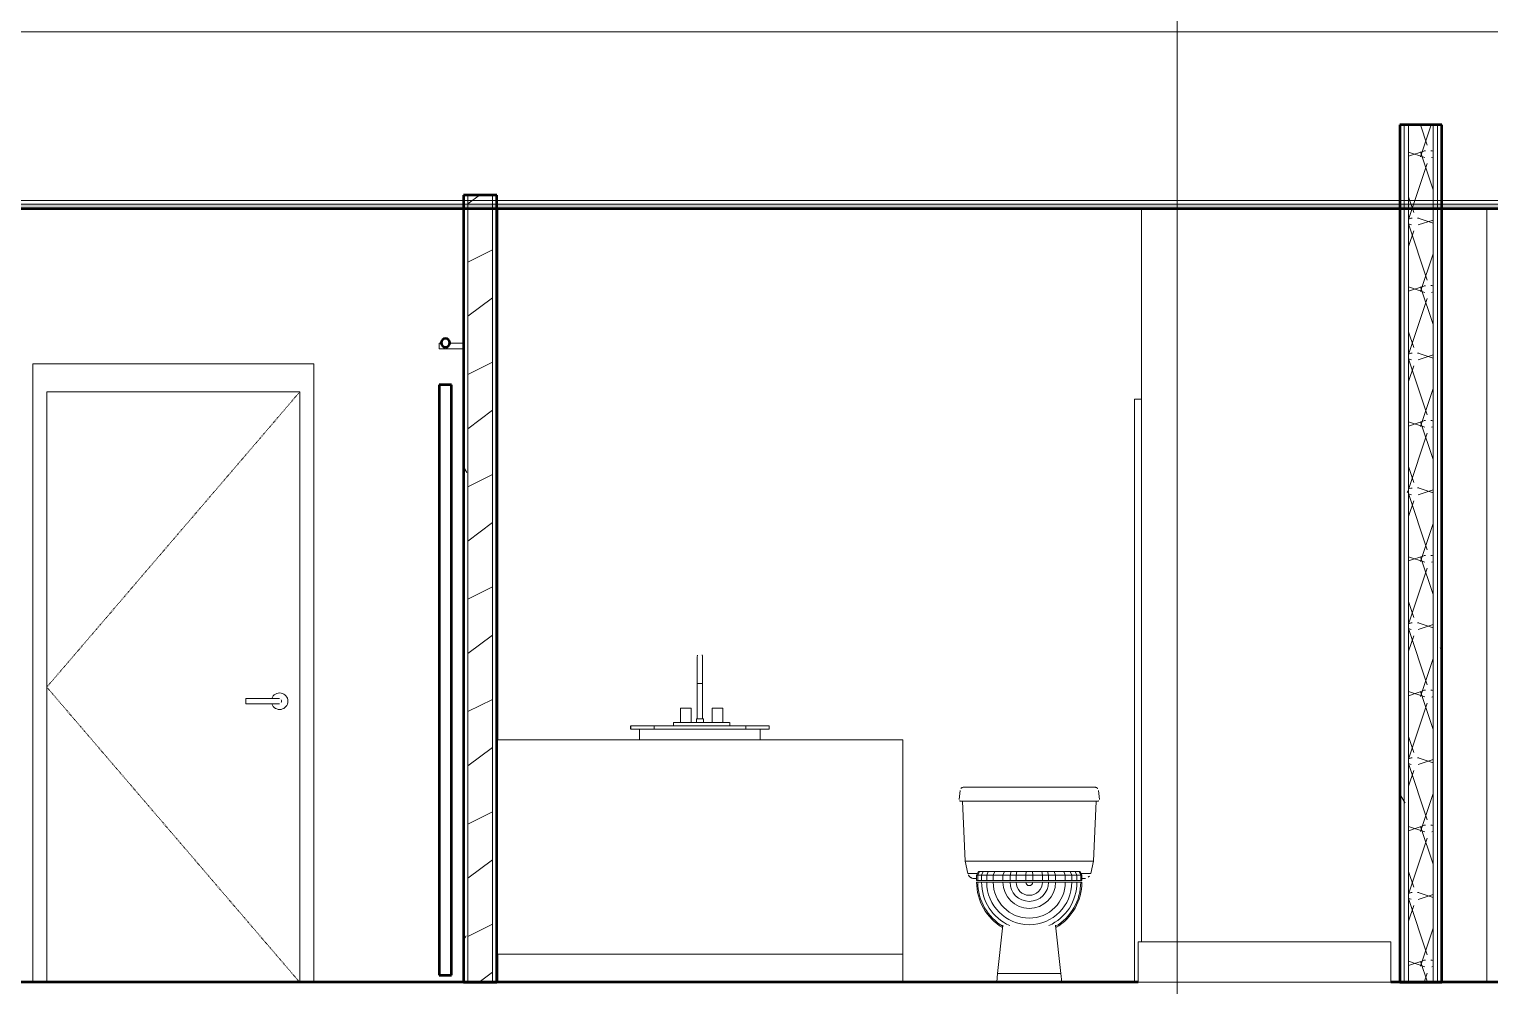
# Model space of a CAD drawing. Header units: inches. Extents: x -4169 to 1833, y -300 to 585.
# Drawn here: x -2711.2 to -2503.3, y -0.5 to 135.6 of the extents above; entities that cross this region are included whole.
import ezdxf

# ---------------------------------------------------------------- set-up
doc = ezdxf.new("R2010")
doc.units = ezdxf.units.IN
doc.header["$MEASUREMENT"] = 0
for name, pattern in [('Aligning Line 1_8_', [0.25, 0.125, -0.125]), ('Dash 1_16_', [0.125, 0.0625, -0.0625]), ('Grid Line 1_2_', [0.875, 0.5, -0.125, 0.125, -0.125])]:
    doc.linetypes.add(name, pattern=pattern)
for name, color, linetype, lineweight in [('0-1', 7, 'Continuous', 5), ('0-4', 7, 'Continuous', 9), ('0-6', 10, 'Continuous', 13), ('A-DOOR-1', 10, 'Continuous', 13), ('A-DOOR-2', 250, 'Continuous', 50), ('A-DOOR-3', 7, 'Continuous', 9), ('A-DOOR-4', 7, 'Dash 1_16_', 9), ('A-DOOR-FRAM-1', 7, 'Continuous', 9), ('A-FLOR-2', 192, 'Continuous', 50), ('A-FLOR-LEVL-1', 51, 'Grid Line 1_2_', 9), ('A-FLOR-MCUT', 51, 'Continuous', 13), ('A-FLOR-PATT-1', 8, 'Continuous', 9), ('A-WALL-1', 250, 'Continuous', 50), ('A-WALL-2', 10, 'Continuous', 13), ('A-WALL-PATT-1', 7, 'Continuous', 9), ('A-WALL-PATT-2', 253, 'Continuous', 9), ('G-ANNO-SYMB', 111, 'Aligning Line 1_8_', 9), ('G-ANNO-SYMB-2', 147, 'Aligning Line 1_8_', 9), ('G-ANNO-SYMB-3', 111, 'Continuous', 9), ('I-WALL-1', 250, 'Continuous', 50), ('I-WALL-2', 10, 'Continuous', 13), ('P-SANR-FIXT-1', 7, 'Continuous', 9), ('Q-CASE-1', 7, 'Continuous', 9)]:
    doc.layers.add(name, color=color, linetype=linetype, lineweight=lineweight)
pattern_1 = [(0, (-3769.654, 146.633), (30.72, 7.68), [1.267, -21.773, 1.267, -21.773, -122.88]), (0, (-3769.654, 146.633), (30.72, 7.68), [-46.08, 1.267, -44.813, 1.267, -21.773, -53.76]), (0, (-3769.654, 146.633), (30.72, 7.68), [-115.2, 1.267, -14.093, 1.267, -37.133]), (120, (-3758.134, 150.473), (-22.011075, 22.7643), [1.267, -21.773, 1.267, -21.773, -122.88]), (120, (-3758.134, 150.473), (-22.011075, 22.7643), [-46.08, 1.267, -44.813, 1.267, -21.773, -53.76]), (120, (-3758.134, 150.473), (-22.011075, 22.7643), [-115.2, 1.267, -14.093, 1.267, -37.133]), (240, (-3754.294, 165.833), (-8.708925, -30.4443), [1.267, -21.773, 1.267, -21.773, -122.88]), (240, (-3754.294, 165.833), (-8.708925, -30.4443), [-46.08, 1.267, -44.813, 1.267, -21.773, -53.76]), (240, (-3754.294, 165.833), (-8.708925, -30.4443), [-115.2, 1.267, -14.093, 1.267, -37.133])]

# ---------------------------------------------------------------- blocks, each defined once
blk = doc.blocks.new('CTR - 2nd Phase_rvt-1-BUILDING SECTION - NORTH_SOUTH THRU PARKING RAMP - LOOKING WEST')
at = {"layer": 'A-FLOR-LEVL-1'}
blk.add_line((-4168.71, 0), (-1814.21, 0), dxfattribs=at)
blk = doc.blocks.new('Interior_barn_door_18732 - Interior_barn_door_18732-1655839-BUILDING SECTION - NORTH_SOUTH THRU PARKING RAMP - LOOKING WEST')
at = {"layer": 'A-DOOR-1'}
for p, q in [((-2652.87, 90.96), (-2652.58, 90.96)), ((-2652.87, 90.96), (-2652.87, 90.15)), ((-2649.4, 90.15), (-2652.87, 90.15)), ((-2651.36, 90.96), (-2649.4, 90.96))]:
    blk.add_line(p, q, dxfattribs=at)
at = {"layer": 'A-DOOR-2'}
for p, q in [((-2651.1, 85), (-2652.85, 85)), ((-2652.85, 85), (-2652.85, 1)), ((-2651.1, 1), (-2651.1, 85)), ((-2652.85, 1), (-2651.1, 1))]:
    blk.add_line(p, q, dxfattribs=at)
for start, end in [(90, 270), (270, 90)]:
    blk.add_arc((-2651.97, 91), 0.625, start, end, dxfattribs=at)
blk = doc.blocks.new('M_Sink Vanity-Square - 500 x 440mm-1372835-BUILDING SECTION - NORTH_SOUTH THRU PARKING RAMP - LOOKING WEST')
at = {"layer": 'P-SANR-FIXT-1'}
for p, q in [((-2616.13, 46.39), (-2616.13, 46.4)), ((-2615.38, 46.41), (-2615.38, 46.39)), ((-2616.13, 45.19), (-2616.13, 37.5)), ((-2616.13, 43.87), (-2616.13, 42.5)), ((-2615.38, 37.5), (-2615.38, 45.19)), ((-2615.38, 42.5), (-2615.38, 43.87)), ((-2615.75, 42.5), (-2616.12, 42.5)), ((-2615.39, 42.5), (-2615.75, 42.5)), ((-2618.5, 39), (-2618.5, 36.99)), ((-2618.5, 39), (-2617, 39)), ((-2617, 36.99), (-2617, 39)), ((-2616.25, 37.5), (-2616.25, 36.99)), ((-2616.25, 37.5), (-2615.25, 37.5)), ((-2615.25, 36.99), (-2615.25, 37.5)), ((-2614, 39), (-2614, 36.99)), ((-2614, 39), (-2612.5, 39)), ((-2612.5, 36.99), (-2612.5, 39)), ((-2625.63, 36.5), (-2625.63, 36)), ((-2625.6, 36.5), (-2622.28, 36.5)), ((-2625.6, 36.5), (-2625.6, 36)), ((-2622.28, 36), (-2625.6, 36)), ((-2624.35, 36), (-2624.35, 34.5)), ((-2622.28, 36.5), (-2609.23, 36.5)), ((-2622.28, 36.5), (-2622.28, 36)), ((-2609.23, 36), (-2622.28, 36)), ((-2619.5, 36.99), (-2619.5, 36.5)), ((-2619.49, 36.99), (-2618.75, 36.99)), ((-2618.75, 36.99), (-2617.75, 36.99)), ((-2617.75, 36.99), (-2613.25, 36.99)), ((-2613.25, 36.99), (-2612.25, 36.99)), ((-2612.25, 36.99), (-2611.52, 36.99)), ((-2611.5, 36.5), (-2611.5, 36.99)), ((-2609.23, 36.5), (-2605.91, 36.5)), ((-2609.23, 36), (-2609.23, 36.5)), ((-2605.91, 36), (-2609.23, 36)), ((-2607.16, 34.5), (-2607.16, 36)), ((-2605.91, 36.5), (-2605.91, 36)), ((-2605.88, 36), (-2605.88, 36.5))]:
    blk.add_line(p, q, dxfattribs=at)
at = {"layer": 'P-SANR-FIXT-1', "flags": 128}
for points in [[(-2616.13, 46.37), (-2616.13, 46.37), (-2616.13, 46.37), (-2616.13, 46.36), (-2616.13, 46.34), (-2616.13, 46.33), (-2616.13, 46.3), (-2616.13, 46.28), (-2616.13, 46.25), (-2616.13, 46.21), (-2616.13, 46.18), (-2616.13, 46.14), (-2616.13, 46.09), (-2616.13, 46.04), (-2616.13, 45.99), (-2616.13, 45.94), (-2616.13, 45.88), (-2616.13, 45.82), (-2616.13, 45.75), (-2616.13, 45.69), (-2616.13, 45.62), (-2616.13, 45.54), (-2616.13, 45.47), (-2616.13, 45.39), (-2616.13, 45.31), (-2616.13, 45.23), (-2616.13, 45.14), (-2616.13, 45.05), (-2616.13, 44.96), (-2616.13, 44.87), (-2616.13, 44.78), (-2616.13, 44.69), (-2616.13, 44.59), (-2616.13, 44.5), (-2616.13, 44.4), (-2616.13, 44.3), (-2616.13, 44.2), (-2616.13, 44.1), (-2616.13, 44), (-2616.13, 43.9), (-2616.13, 43.87)], [(-2616.13, 45.19), (-2616.13, 45.23), (-2616.13, 45.28), (-2616.13, 45.33), (-2616.13, 45.38), (-2616.13, 45.42), (-2616.13, 45.47), (-2616.13, 45.52), (-2616.13, 45.56), (-2616.13, 45.61), (-2616.13, 45.65), (-2616.13, 45.69), (-2616.13, 45.74), (-2616.13, 45.78), (-2616.13, 45.82), (-2616.13, 45.86), (-2616.13, 45.9), (-2616.13, 45.93), (-2616.13, 45.97), (-2616.13, 46.01), (-2616.13, 46.04), (-2616.13, 46.07), (-2616.13, 46.1), (-2616.13, 46.13), (-2616.13, 46.16)], [(-2616.12, 46.43), (-2616.12, 46.45), (-2616.12, 46.46), (-2616.11, 46.48), (-2616.11, 46.49), (-2616.11, 46.51), (-2616.1, 46.52), (-2616.09, 46.53), (-2616.09, 46.55), (-2616.08, 46.56), (-2616.07, 46.57)], [(-2615.44, 46.58), (-2615.43, 46.56), (-2615.42, 46.55), (-2615.42, 46.54), (-2615.41, 46.52), (-2615.4, 46.51), (-2615.4, 46.5), (-2615.39, 46.48), (-2615.39, 46.47), (-2615.39, 46.45), (-2615.38, 46.44), (-2615.38, 46.42)], [(-2615.38, 43.87), (-2615.38, 43.97), (-2615.38, 44.07), (-2615.38, 44.17), (-2615.38, 44.27), (-2615.38, 44.37), (-2615.38, 44.47), (-2615.38, 44.57), (-2615.38, 44.66), (-2615.38, 44.76), (-2615.38, 44.85), (-2615.38, 44.94), (-2615.38, 45.03), (-2615.38, 45.12), (-2615.38, 45.2), (-2615.38, 45.29), (-2615.38, 45.37), (-2615.38, 45.45), (-2615.38, 45.52), (-2615.38, 45.6), (-2615.38, 45.67), (-2615.38, 45.74), (-2615.38, 45.8), (-2615.38, 45.86), (-2615.38, 45.92), (-2615.38, 45.98), (-2615.38, 46.03), (-2615.38, 46.08), (-2615.38, 46.13), (-2615.38, 46.17), (-2615.38, 46.21), (-2615.38, 46.24), (-2615.38, 46.27), (-2615.38, 46.3), (-2615.38, 46.32), (-2615.38, 46.34), (-2615.38, 46.35), (-2615.38, 46.36), (-2615.38, 46.37), (-2615.38, 46.37), (-2615.38, 46.37)], [(-2615.38, 46.14), (-2615.38, 46.11), (-2615.38, 46.08), (-2615.38, 46.05), (-2615.38, 46.01), (-2615.38, 45.98), (-2615.38, 45.94), (-2615.38, 45.91), (-2615.38, 45.87), (-2615.38, 45.83), (-2615.38, 45.79), (-2615.38, 45.75), (-2615.38, 45.7), (-2615.38, 45.66), (-2615.38, 45.62), (-2615.38, 45.57), (-2615.38, 45.53), (-2615.38, 45.48), (-2615.38, 45.44), (-2615.38, 45.39), (-2615.38, 45.34), (-2615.38, 45.3), (-2615.38, 45.25), (-2615.38, 45.2), (-2615.38, 45.19)]]:
    blk.add_lwpolyline(points, dxfattribs=at)
blk = doc.blocks.new('Toilet-Domestic-3D - Toilet-Domestic-3D-1352612-BUILDING SECTION - NORTH_SOUTH THRU PARKING RAMP - LOOKING WEST')
at = {"layer": 'P-SANR-FIXT-1'}
for p, q in [((-2578.72, 27.29), (-2578.83, 26.02)), ((-2577.36, 27.75), (-2575.11, 27.75)), ((-2577.36, 27.75), (-2575.11, 27.75)), ((-2562.61, 27.75), (-2575.11, 27.75)), ((-2562.11, 27.75), (-2561.4, 27.75)), ((-2562.11, 27.75), (-2561.4, 27.75)), ((-2560.36, 27.75), (-2559.86, 27.75)), ((-2560.36, 27.75), (-2559.86, 27.75)), ((-2558.88, 26.02), (-2558.99, 27.29)), ((-2578.36, 25.75), (-2577.97, 17.25)), ((-2575.11, 25.75), (-2562.61, 25.75)), ((-2559.74, 17.25), (-2559.36, 25.75)), ((-2577.97, 17.25), (-2577.61, 15.49)), ((-2577.97, 17.25), (-2575.11, 17.25)), ((-2575.11, 17.25), (-2562.61, 17.25)), ((-2562.61, 17.25), (-2559.74, 17.25)), ((-2560.1, 15.49), (-2559.74, 17.25)), ((-2577.61, 15.49), (-2576.25, 15.49)), ((-2576.36, 15.24), (-2576.11, 15.75)), ((-2576.36, 15.25), (-2576.18, 15.25)), ((-2576.36, 14.5), (-2576.36, 15.25)), ((-2576.18, 15.24), (-2576.36, 15.24)), ((-2576.18, 15.24), (-2575.94, 15.75)), ((-2576.18, 15.25), (-2575.65, 15.25)), ((-2575.65, 15.24), (-2576.18, 15.24)), ((-2576.18, 14.5), (-2576.18, 15.24)), ((-2576.11, 15.75), (-2575.94, 15.75)), ((-2575.94, 15.75), (-2575.41, 15.75)), ((-2575.65, 15.24), (-2575.41, 15.75)), ((-2575.65, 15.25), (-2574.92, 15.25)), ((-2575.65, 14.5), (-2575.65, 15.25)), ((-2574.92, 15.24), (-2575.65, 15.24)), ((-2575.41, 15.75), (-2574.69, 15.75)), ((-2574.92, 15.24), (-2574.69, 15.75)), ((-2574.92, 15.25), (-2573.99, 15.25)), ((-2574.92, 14.5), (-2574.92, 15.25)), ((-2573.99, 15.24), (-2574.92, 15.24)), ((-2574.69, 15.75), (-2573.77, 15.75)), ((-2573.99, 15.24), (-2573.77, 15.75)), ((-2572.6, 15.24), (-2573.99, 15.24)), ((-2573.99, 14.5), (-2573.99, 15.24)), ((-2573.98, 15.25), (-2572.6, 15.25)), ((-2573.77, 15.75), (-2572.41, 15.75)), ((-2572.6, 15.25), (-2572.41, 15.75)), ((-2572.6, 15.25), (-2571.6, 15.25)), ((-2571.6, 15.24), (-2572.6, 15.24)), ((-2572.6, 14.5), (-2572.6, 15.24)), ((-2572.41, 15.75), (-2571.44, 15.75)), ((-2571.6, 15.25), (-2571.44, 15.75)), ((-2571.6, 15.25), (-2570.73, 15.25)), ((-2571.6, 14.5), (-2571.6, 15.25)), ((-2570.73, 15.24), (-2571.6, 15.24)), ((-2571.44, 15.75), (-2570.63, 15.75)), ((-2570.73, 15.25), (-2570.63, 15.75)), ((-2570.73, 15.25), (-2569.36, 15.25)), ((-2569.36, 15.24), (-2570.73, 15.24)), ((-2570.73, 14.5), (-2570.73, 15.24)), ((-2570.63, 15.75), (-2569.31, 15.75)), ((-2569.36, 15.25), (-2569.31, 15.75)), ((-2569.36, 15.25), (-2568.36, 15.25)), ((-2569.36, 14.5), (-2569.36, 15.25)), ((-2568.36, 15.24), (-2569.36, 15.24)), ((-2569.31, 15.75), (-2568.4, 15.75)), ((-2568.36, 15.25), (-2568.4, 15.75)), ((-2568.4, 15.75), (-2567.09, 15.75)), ((-2568.36, 15.25), (-2566.98, 15.25)), ((-2566.98, 15.24), (-2568.36, 15.24)), ((-2568.36, 14.5), (-2568.36, 15.24)), ((-2566.99, 15.25), (-2567.09, 15.75)), ((-2567.09, 15.75), (-2566.27, 15.75)), ((-2566.98, 15.25), (-2566.12, 15.25)), ((-2566.98, 14.5), (-2566.98, 15.25)), ((-2566.12, 15.24), (-2566.98, 15.24)), ((-2566.12, 15.25), (-2566.27, 15.75)), ((-2566.27, 15.75), (-2565.31, 15.75)), ((-2566.12, 15.25), (-2565.12, 15.25)), ((-2566.12, 14.5), (-2566.12, 15.25)), ((-2565.12, 15.24), (-2566.12, 15.24)), ((-2565.12, 15.25), (-2565.31, 15.75)), ((-2565.31, 15.75), (-2563.95, 15.75)), ((-2565.12, 15.25), (-2563.73, 15.25)), ((-2565.12, 14.5), (-2565.12, 15.25)), ((-2563.73, 15.24), (-2565.12, 15.24)), ((-2563.73, 15.24), (-2563.95, 15.75)), ((-2563.95, 15.75), (-2563.03, 15.75)), ((-2563.73, 15.25), (-2562.8, 15.25)), ((-2562.8, 15.24), (-2563.73, 15.24)), ((-2563.73, 14.5), (-2563.73, 15.24)), ((-2562.8, 15.24), (-2563.03, 15.75)), ((-2563.03, 15.75), (-2562.31, 15.75)), ((-2562.8, 15.25), (-2562.07, 15.25)), ((-2562.8, 14.5), (-2562.8, 15.25)), ((-2562.07, 15.24), (-2562.8, 15.24)), ((-2562.07, 15.24), (-2562.31, 15.75)), ((-2562.31, 15.75), (-2561.78, 15.75)), ((-2562.07, 15.25), (-2561.53, 15.25)), ((-2561.53, 15.24), (-2562.07, 15.24)), ((-2562.07, 14.5), (-2562.07, 15.24)), ((-2561.53, 15.24), (-2561.78, 15.75)), ((-2561.78, 15.75), (-2561.61, 15.75)), ((-2561.36, 15.24), (-2561.61, 15.75)), ((-2561.53, 15.25), (-2561.36, 15.25)), ((-2561.53, 14.5), (-2561.53, 15.25)), ((-2561.36, 15.24), (-2561.53, 15.24)), ((-2561.46, 15.49), (-2560.1, 15.49)), ((-2561.36, 14.5), (-2561.36, 15.25)), ((-2576.18, 14.5), (-2576.36, 14.5)), ((-2576.36, 14.25), (-2576.18, 14.25)), ((-2575.65, 14.5), (-2576.18, 14.5)), ((-2576.18, 14.25), (-2575.65, 14.25)), ((-2574.92, 14.5), (-2575.65, 14.5)), ((-2575.65, 14.25), (-2574.92, 14.25)), ((-2573.99, 14.5), (-2574.92, 14.5)), ((-2574.92, 14.25), (-2573.99, 14.25)), ((-2572.6, 14.5), (-2573.99, 14.5)), ((-2573.99, 14.25), (-2572.6, 14.25)), ((-2571.6, 14.5), (-2572.6, 14.5)), ((-2572.6, 14.25), (-2571.6, 14.25)), ((-2570.73, 14.5), (-2571.6, 14.5)), ((-2571.6, 14.25), (-2570.73, 14.25)), ((-2569.36, 14.5), (-2570.73, 14.5)), ((-2570.73, 14.25), (-2569.36, 14.25)), ((-2568.36, 14.5), (-2569.36, 14.5)), ((-2569.36, 14.25), (-2568.86, 14.25)), ((-2568.86, 14.25), (-2568.36, 14.25)), ((-2566.98, 14.5), (-2568.36, 14.5)), ((-2568.36, 14.25), (-2566.98, 14.25)), ((-2566.12, 14.5), (-2566.98, 14.5)), ((-2566.98, 14.25), (-2566.12, 14.25)), ((-2565.12, 14.5), (-2566.12, 14.5)), ((-2566.12, 14.25), (-2565.12, 14.25)), ((-2563.73, 14.5), (-2565.12, 14.5)), ((-2565.12, 14.25), (-2563.73, 14.25)), ((-2562.8, 14.5), (-2563.73, 14.5)), ((-2563.73, 14.25), (-2562.8, 14.25)), ((-2562.07, 14.5), (-2562.8, 14.5)), ((-2562.8, 14.25), (-2562.07, 14.25)), ((-2561.53, 14.5), (-2562.07, 14.5)), ((-2562.07, 14.25), (-2561.53, 14.25)), ((-2561.36, 14.5), (-2561.53, 14.5)), ((-2561.53, 14.25), (-2561.36, 14.25)), ((-2572.61, 8.12), (-2573.36, 1.25)), ((-2564.36, 1.25), (-2565.11, 8.12)), ((-2573.36, 1.25), (-2573.49, 0)), ((-2573.14, 1.25), (-2573.36, 1.25)), ((-2573.36, 1.25), (-2573.14, 1.25)), ((-2572.5, 1.25), (-2573.14, 1.25)), ((-2573.14, 1.25), (-2572.5, 1.25)), ((-2571.5, 1.25), (-2572.5, 1.25)), ((-2572.5, 1.25), (-2571.5, 1.25)), ((-2570.25, 1.25), (-2571.5, 1.25)), ((-2571.5, 1.25), (-2570.25, 1.25)), ((-2568.86, 1.25), (-2570.25, 1.25)), ((-2570.25, 1.25), (-2568.86, 1.25)), ((-2567.47, 1.25), (-2568.86, 1.25)), ((-2568.86, 1.25), (-2564.58, 1.25)), ((-2566.21, 1.25), (-2567.47, 1.25)), ((-2564.58, 1.25), (-2566.21, 1.25)), ((-2564.36, 1.25), (-2564.58, 1.25)), ((-2564.58, 1.25), (-2564.36, 1.25)), ((-2564.22, 0), (-2564.36, 1.25))]:
    blk.add_line(p, q, dxfattribs=at)
at = {"layer": 'P-SANR-FIXT-1', "flags": 128}
for points in [[(-2575.11, 27.75), (-2575.23, 27.75), (-2575.36, 27.75), (-2575.48, 27.75), (-2575.6, 27.75), (-2575.73, 27.75), (-2575.85, 27.75), (-2575.97, 27.75), (-2576.09, 27.75), (-2576.21, 27.75), (-2576.32, 27.75), (-2576.44, 27.75), (-2576.55, 27.75), (-2576.66, 27.75), (-2576.76, 27.75), (-2576.87, 27.75), (-2576.97, 27.75), (-2577.07, 27.75), (-2577.16, 27.75), (-2577.26, 27.75), (-2577.34, 27.75), (-2577.43, 27.75), (-2577.51, 27.75), (-2577.59, 27.75), (-2577.66, 27.75), (-2577.73, 27.75), (-2577.8, 27.75), (-2577.86, 27.75), (-2577.91, 27.75), (-2577.97, 27.75), (-2578.01, 27.75), (-2578.06, 27.75), (-2578.09, 27.75), (-2578.13, 27.75), (-2578.16, 27.75), (-2578.18, 27.75), (-2578.2, 27.75), (-2578.21, 27.75), (-2578.22, 27.75), (-2578.22, 27.75), (-2578.23, 27.75)], [(-2559.49, 27.75), (-2559.49, 27.75), (-2559.5, 27.75), (-2559.51, 27.75), (-2559.53, 27.75), (-2559.55, 27.75), (-2559.58, 27.75), (-2559.61, 27.75), (-2559.65, 27.75), (-2559.69, 27.75), (-2559.74, 27.75), (-2559.79, 27.75), (-2559.84, 27.75), (-2559.9, 27.75), (-2559.97, 27.75), (-2560.04, 27.75), (-2560.11, 27.75), (-2560.18, 27.75), (-2560.26, 27.75), (-2560.35, 27.75), (-2560.44, 27.75), (-2560.53, 27.75), (-2560.62, 27.75), (-2560.72, 27.75), (-2560.82, 27.75), (-2560.92, 27.75), (-2561.03, 27.75), (-2561.14, 27.75), (-2561.25, 27.75), (-2561.36, 27.75), (-2561.48, 27.75), (-2561.6, 27.75), (-2561.71, 27.75), (-2561.83, 27.75), (-2561.96, 27.75), (-2562.08, 27.75), (-2562.2, 27.75), (-2562.33, 27.75), (-2562.45, 27.75), (-2562.57, 27.75), (-2562.61, 27.75)], [(-2578.59, 25.75), (-2578.58, 25.75), (-2578.57, 25.75), (-2578.56, 25.75), (-2578.54, 25.75), (-2578.52, 25.75), (-2578.49, 25.75), (-2578.45, 25.75), (-2578.41, 25.75), (-2578.36, 25.75), (-2578.31, 25.75), (-2578.25, 25.75), (-2578.19, 25.75), (-2578.13, 25.75), (-2578.05, 25.75), (-2577.98, 25.75), (-2577.9, 25.75), (-2577.81, 25.75), (-2577.72, 25.75), (-2577.63, 25.75), (-2577.53, 25.75), (-2577.43, 25.75), (-2577.32, 25.75), (-2577.21, 25.75), (-2577.1, 25.75), (-2576.99, 25.75), (-2576.87, 25.75), (-2576.75, 25.75), (-2576.62, 25.75), (-2576.5, 25.75), (-2576.37, 25.75), (-2576.24, 25.75), (-2576.11, 25.75), (-2575.97, 25.75), (-2575.84, 25.75), (-2575.7, 25.75), (-2575.56, 25.75), (-2575.42, 25.75), (-2575.28, 25.75), (-2575.15, 25.75), (-2575.11, 25.75)], [(-2562.61, 25.75), (-2562.47, 25.75), (-2562.33, 25.75), (-2562.19, 25.75), (-2562.05, 25.75), (-2561.92, 25.75), (-2561.78, 25.75), (-2561.65, 25.75), (-2561.51, 25.75), (-2561.38, 25.75), (-2561.25, 25.75), (-2561.13, 25.75), (-2561, 25.75), (-2560.88, 25.75), (-2560.76, 25.75), (-2560.64, 25.75), (-2560.53, 25.75), (-2560.42, 25.75), (-2560.32, 25.75), (-2560.21, 25.75), (-2560.11, 25.75), (-2560.02, 25.75), (-2559.93, 25.75), (-2559.84, 25.75), (-2559.76, 25.75), (-2559.68, 25.75), (-2559.61, 25.75), (-2559.54, 25.75), (-2559.48, 25.75), (-2559.42, 25.75), (-2559.37, 25.75), (-2559.32, 25.75), (-2559.28, 25.75), (-2559.24, 25.75), (-2559.21, 25.75), (-2559.18, 25.75), (-2559.16, 25.75), (-2559.15, 25.75), (-2559.14, 25.75), (-2559.13, 25.75), (-2559.13, 25.75)], [(-2576.65, 14.75), (-2576.64, 14.75), (-2576.64, 14.75), (-2576.63, 14.75), (-2576.63, 14.75), (-2576.62, 14.75), (-2576.6, 14.75), (-2576.59, 14.75), (-2576.57, 14.75), (-2576.55, 14.75), (-2576.52, 14.75), (-2576.5, 14.75), (-2576.47, 14.75), (-2576.44, 14.75), (-2576.41, 14.75), (-2576.38, 14.75)], [(-2561.35, 14.75), (-2561.31, 14.75), (-2561.28, 14.75), (-2561.25, 14.75), (-2561.22, 14.75), (-2561.2, 14.75), (-2561.18, 14.75), (-2561.15, 14.75), (-2561.14, 14.75), (-2561.12, 14.75), (-2561.1, 14.75), (-2561.09, 14.75), (-2561.08, 14.75), (-2561.08, 14.75), (-2561.07, 14.75), (-2561.07, 14.75), (-2561.07, 14.75)]]:
    blk.add_lwpolyline(points, dxfattribs=at)
at = {"layer": 'P-SANR-FIXT-1'}
for radius, start, end in [(7.5, 180, 239.5183), (7.33, 180, 239.6408), (6.79, 180, 245.7328), (6.06, 180, 0), (5.13, 180, 0), (3.74, 180, 0), (2.74, 180, 0), (1.87, 180, 0), (0.5, 180, 0), (6.79, 294.2672, 0), (7.33, 300.2626, 0), (7.5, 300.4817, 0)]:
    blk.add_arc((-2568.86, 14.25), radius, start, end, dxfattribs=at)
for points, knots in [([(-2578.23, 27.75), (-2578.27, 27.75), (-2578.33, 27.74), (-2578.41, 27.72), (-2578.46, 27.69), (-2578.52, 27.66), (-2578.56, 27.62), (-2578.59, 27.59), (-2578.61, 27.57), (-2578.61, 27.57)], [0, 0, 0, 0, 0.1666667, 0.25, 0.3333333, 0.4166667, 0.5, 0.5833333, 0.5858761, 0.5858761, 0.5858761, 0.5858761]), ([(-2559.11, 27.57), (-2559.11, 27.57), (-2559.12, 27.59), (-2559.15, 27.62), (-2559.2, 27.66), (-2559.25, 27.69), (-2559.31, 27.72), (-2559.38, 27.74), (-2559.45, 27.75), (-2559.49, 27.75)], [-0.5858761, -0.5858761, -0.5858761, -0.5858761, -0.5833333, -0.5, -0.4166667, -0.3333333, -0.25, -0.1666667, 0, 0, 0, 0]), ([(-2578.77, 25.83), (-2578.77, 25.83), (-2578.76, 25.82), (-2578.75, 25.81), (-2578.73, 25.8), (-2578.71, 25.78), (-2578.69, 25.77), (-2578.66, 25.76), (-2578.63, 25.75), (-2578.6, 25.75), (-2578.59, 25.75)], [0.5, 0.5, 0.5, 0.5, 0.53125, 0.5625, 0.625, 0.6875, 0.75, 0.8125, 0.875, 1, 1, 1, 1]), ([(-2559.13, 25.75), (-2559.11, 25.75), (-2559.09, 25.75), (-2559.05, 25.76), (-2559.03, 25.77), (-2559.01, 25.78), (-2558.99, 25.8), (-2558.97, 25.81), (-2558.96, 25.82), (-2558.95, 25.83), (-2558.95, 25.83)], [-1, -1, -1, -1, -0.875, -0.8125, -0.75, -0.6875, -0.625, -0.5625, -0.53125, -0.5, -0.5, -0.5, -0.5]), ([(-2577.53, 15.28), (-2577.51, 15.25), (-2577.48, 15.19), (-2577.41, 15.11), (-2577.34, 15.03), (-2577.26, 14.96), (-2577.17, 14.89), (-2577.07, 14.84), (-2576.97, 14.8), (-2576.83, 14.76), (-2576.72, 14.75), (-2576.65, 14.75)], [0.1752548, 0.1752548, 0.1752548, 0.1752548, 0.25, 0.3333333, 0.4166667, 0.5, 0.5833333, 0.6666667, 0.75, 0.8333333, 1, 1, 1, 1])]:
    blk.add_open_spline(points, degree=3, knots=knots, dxfattribs=at)
for points in [[(-2561.07, 14.75), (-2560.99, 14.75), (-2560.92, 14.76), (-2560.85, 14.77)], [(-2560.46, 14.96), (-2560.43, 14.98), (-2560.38, 15.03), (-2560.33, 15.08), (-2560.3, 15.11)]]:
    blk.add_open_spline(points, degree=3, dxfattribs=at)
blk = doc.blocks.new('OD_CW_Base Cabinet - OD_CW_Base Cabinet-1879745-BUILDING SECTION - NORTH_SOUTH THRU PARKING RAMP - LOOKING WEST')
at = {"layer": 'Q-CASE-1'}
for p, q in [((-2586.86, 34.5), (-2644.65, 34.5)), ((-2586.86, 34.5), (-2586.86, 4)), ((-2644.65, 4), (-2586.86, 4)), ((-2586.86, 4), (-2586.86, 0))]:
    blk.add_line(p, q, dxfattribs=at)
blk = doc.blocks.new('Shower Base-3D - 36_ x 36_-1586087-BUILDING SECTION - NORTH_SOUTH THRU PARKING RAMP - LOOKING WEST')
at = {"layer": 'P-SANR-FIXT-1'}
for p, q in [((-2553.37, 5.75), (-2517.37, 5.75)), ((-2553.37, 5.75), (-2553.37, 0)), ((-2517.37, 0), (-2517.37, 5.75)), ((-2517.37, 0), (-2553.37, 0))]:
    blk.add_line(p, q, dxfattribs=at)
blk = doc.blocks.new('Single-Flush - CLOSET-1720159-BUILDING SECTION - NORTH_SOUTH THRU PARKING RAMP - LOOKING WEST')
at = {"layer": 'A-DOOR-FRAM-1'}
for p, q in [((-2553.86, 0), (-2553.86, 83)), ((-2553.86, 83), (-2552.86, 83))]:
    blk.add_line(p, q, dxfattribs=at)
blk = doc.blocks.new('CTR - 1st Phase - Unit Layouts_rvt-1-BUILDING SECTION - NORTH_SOUTH THRU PARKING RAMP - LOOKING WEST')
at = {"layer": 'A-WALL-PATT-1'}
h = blk.add_hatch(dxfattribs=at)
h.set_pattern_fill('FP_1', color=256, style=0, pattern_type=2)
h.set_pattern_definition(pattern_1)
h.paths.add_polyline_path([(-2649.4, 0), (-2648.78, 0), (-2648.78, 112), (-2649.4, 112), (-2649.4, 22.31)], flags=0)
at = {"layer": 'A-WALL-PATT-2'}
h = blk.add_hatch(dxfattribs=at)
h.set_pattern_fill('FP_3', color=256, style=0, pattern_type=2)
h.set_pattern_definition([(216.87, (-3763.257, 162.627), (47.980943, 31.987086), [7.997, -71.971]), (206.565, (-3753.661, 157.829), (-15.993714, -15.994133), [17.881, -17.881]), (198.435, (-3753.661, 149.832), (-31.98674, -15.99388), [10.115, -40.461])])
h.paths.add_polyline_path([(-2648.78, 0), (-2645.28, 0), (-2645.28, 112), (-2648.78, 112), (-2648.78, 22.31)], flags=0)
at = {"layer": 'A-WALL-1'}
for p, q in [((-2649.4, 112), (-2649.4, 0)), ((-2644.65, 112), (-2649.4, 112)), ((-2644.65, 0), (-2644.65, 112)), ((-2649.4, 0), (-2644.65, 0))]:
    blk.add_line(p, q, dxfattribs=at)
at = {"layer": 'A-WALL-2'}
for p, q in [((-2648.78, 112), (-2648.78, 0)), ((-2645.28, 112), (-2645.28, 0)), ((-2552.86, 110.12), (-2552.86, 5.75)), ((-2516.15, 0), (-2516.15, 110.12))]:
    blk.add_line(p, q, dxfattribs=at)
at = {"layer": '0-4'}
for name in ['Interior_barn_door_18732 - Interior_barn_door_18732-1655839-BUILDING SECTION - NORTH_SOUTH THRU PARKING RAMP - LOOKING WEST', 'Single-Flush - CLOSET-1720159-BUILDING SECTION - NORTH_SOUTH THRU PARKING RAMP - LOOKING WEST', 'M_Sink Vanity-Square - 500 x 440mm-1372835-BUILDING SECTION - NORTH_SOUTH THRU PARKING RAMP - LOOKING WEST', 'OD_CW_Base Cabinet - OD_CW_Base Cabinet-1879745-BUILDING SECTION - NORTH_SOUTH THRU PARKING RAMP - LOOKING WEST', 'Toilet-Domestic-3D - Toilet-Domestic-3D-1352612-BUILDING SECTION - NORTH_SOUTH THRU PARKING RAMP - LOOKING WEST', 'Shower Base-3D - 36_ x 36_-1586087-BUILDING SECTION - NORTH_SOUTH THRU PARKING RAMP - LOOKING WEST']:
    blk.add_blockref(name, (0, 0), dxfattribs=at)
blk = doc.blocks.new('CTR  - Topography_rvt-1-BUILDING SECTION - NORTH_SOUTH THRU PARKING RAMP - LOOKING WEST')
at = {"layer": 'A-FLOR-LEVL-1'}
blk.add_line((-4168.71, 0), (-1814.21, 0), dxfattribs=at)
at = {"layer": 'G-ANNO-SYMB-2'}
blk.add_line((-1910.95, 0), (-4072.05, 0), dxfattribs=at)
blk = doc.blocks.new('HOLLOW METAL - UNIT DOOR-V39-BUILDING SECTION - NORTH_SOUTH THRU PARKING RAMP - LOOKING WEST')
at = {"layer": 'A-DOOR-3'}
for p, q in [((-2672.72, 352), (-2708.72, 352)), ((-2708.72, 352), (-2708.72, 268)), ((-2672.72, 268), (-2672.72, 352)), ((-2676.27, 308.39), (-2680.4, 308.39)), ((-2680.4, 308), (-2680.4, 308.39)), ((-2680.4, 307.61), (-2680.4, 308)), ((-2680.4, 307.61), (-2676.27, 307.61))]:
    blk.add_line(p, q, dxfattribs=at)
at = {"layer": 'A-DOOR-3', "flags": 128}
for points in [[(-2675.68, 308.39), (-2675.68, 308.39), (-2675.68, 308.39), (-2675.68, 308.39), (-2675.68, 308.39), (-2675.69, 308.39), (-2675.69, 308.39), (-2675.7, 308.39), (-2675.71, 308.39), (-2675.71, 308.39), (-2675.72, 308.39), (-2675.73, 308.39), (-2675.74, 308.39), (-2675.75, 308.39), (-2675.77, 308.39), (-2675.78, 308.39), (-2675.79, 308.39), (-2675.81, 308.39), (-2675.82, 308.39), (-2675.84, 308.39), (-2675.86, 308.39), (-2675.87, 308.39), (-2675.89, 308.39), (-2675.91, 308.39), (-2675.93, 308.39), (-2675.95, 308.39), (-2675.97, 308.39), (-2675.99, 308.39), (-2676.01, 308.39), (-2676.03, 308.39), (-2676.05, 308.39), (-2676.08, 308.39), (-2676.1, 308.39), (-2676.12, 308.39), (-2676.14, 308.39), (-2676.17, 308.39), (-2676.19, 308.39), (-2676.21, 308.39), (-2676.24, 308.39), (-2676.26, 308.39), (-2676.27, 308.39)], [(-2676.27, 307.61), (-2676.24, 307.61), (-2676.22, 307.61), (-2676.2, 307.61), (-2676.17, 307.61), (-2676.15, 307.61), (-2676.13, 307.61), (-2676.1, 307.61), (-2676.08, 307.61), (-2676.06, 307.61), (-2676.04, 307.61), (-2676.02, 307.61), (-2675.99, 307.61), (-2675.97, 307.61), (-2675.95, 307.61), (-2675.93, 307.61), (-2675.91, 307.61), (-2675.9, 307.61), (-2675.88, 307.61), (-2675.86, 307.61), (-2675.84, 307.61), (-2675.83, 307.61), (-2675.81, 307.61), (-2675.8, 307.61), (-2675.78, 307.61), (-2675.77, 307.61), (-2675.76, 307.61), (-2675.75, 307.61), (-2675.74, 307.61), (-2675.73, 307.61), (-2675.72, 307.61), (-2675.71, 307.61), (-2675.7, 307.61), (-2675.7, 307.61), (-2675.69, 307.61), (-2675.69, 307.61), (-2675.68, 307.61), (-2675.68, 307.61), (-2675.68, 307.61), (-2675.68, 307.61)]]:
    blk.add_lwpolyline(points, dxfattribs=at)
at = {"layer": 'A-DOOR-3'}
for centre, radius, start, end in [((-2675.58, 308), 1.18, 0, 160.3657), ((-2675.58, 308), 1.18, 199.5633, 0), ((-2675.68, 308), 0.394, 75, 90), ((-2675.68, 308), 0.394, 0, 30), ((-2675.68, 308), 0.394, 330, 0), ((-2675.68, 308), 0.394, 270, 285)]:
    blk.add_arc(centre, radius, start, end, dxfattribs=at)
at = {"layer": 'A-DOOR-4'}
for p, q in [((-2672.72, 352), (-2708.72, 310)), ((-2708.72, 310), (-2672.72, 268))]:
    blk.add_line(p, q, dxfattribs=at)
at = {"layer": 'A-DOOR-FRAM-1'}
for p, q in [((-2708.72, 352), (-2708.72, 268)), ((-2708.72, 352), (-2672.72, 352)), ((-2672.72, 352), (-2672.72, 268))]:
    blk.add_line(p, q, dxfattribs=at)
blk = doc.blocks.new('CTR - 1st Phase - Common Walls_rvt-1-BUILDING SECTION - NORTH_SOUTH THRU PARKING RAMP - LOOKING WEST')
at = {"layer": 'A-WALL-PATT-1'}
h = blk.add_hatch(dxfattribs=at)
h.set_pattern_fill('FP_1', color=256, style=0, pattern_type=2)
h.set_pattern_definition(pattern_1)
h.paths.add_polyline_path([(-2515.5, 0), (-2515.5, 122), (-2516.12, 122), (-2516.12, 0)], flags=0)
h = blk.add_hatch(dxfattribs=at)
h.set_pattern_fill('FP_1', color=256, style=0, pattern_type=2)
h.set_pattern_definition(pattern_1)
h.paths.add_polyline_path([(-2514.87, 0), (-2514.87, 122), (-2515.5, 122), (-2515.5, 0)], flags=0)
h = blk.add_hatch(dxfattribs=at)
h.set_pattern_fill('FP_1', color=256, style=0, pattern_type=2)
h.set_pattern_definition(pattern_1)
h.paths.add_polyline_path([(-2510.12, 0), (-2510.12, 122), (-2510.75, 122), (-2510.75, 0)], flags=0)
at = {"layer": 'A-WALL-PATT-2'}
h = blk.add_hatch(dxfattribs=at)
h.set_pattern_fill('FP_13', color=256, style=0, pattern_type=2)
h.set_pattern_definition([(161.57, (-3769.174, 147.113), (-3.8399538, -1.54e-05), [0, -27.322, 3.034, 0]), (18.43, (-3770.134, 147.113), (-3.8399538, 1.54e-05), [0, -27.322, 3.034, 0]), (108.43, (-3769.174, 147.113), (1.919622, -9.6005246), [9.106, -21.25]), (71.57, (-3770.134, 147.113), (1.919622, 9.6005246), [9.106, -21.25])])
h.paths.add_polyline_path([(-2511.37, 0), (-2511.37, 122), (-2514.87, 122), (-2514.87, 0)], flags=0)
at = {"layer": 'A-FLOR-LEVL-1'}
blk.add_line((-4168.71, 0), (-1814.21, 0), dxfattribs=at)
at = {"layer": 'A-WALL-2'}
for p, q in [((-2515.5, 0), (-2515.5, 122)), ((-2514.87, 0), (-2514.87, 122)), ((-2511.37, 0), (-2511.37, 122)), ((-2510.75, 0), (-2510.75, 122))]:
    blk.add_line(p, q, dxfattribs=at)
at = {"layer": 'G-ANNO-SYMB-2'}
blk.add_line((-1910.95, 0), (-4072.05, 0), dxfattribs=at)
at = {"layer": 'I-WALL-1'}
for p, q in [((-2516.12, 122), (-2516.12, 0)), ((-2510.12, 122), (-2516.12, 122)), ((-2510.12, 0), (-2510.12, 122)), ((-2516.12, 0), (-2510.12, 0))]:
    blk.add_line(p, q, dxfattribs=at)
at = {"layer": 'I-WALL-2'}
for p, q in [((-2644.52, 34.5), (-2644.52, 110.12)), ((-2503.74, 0), (-2503.74, 110.12)), ((-2710.72, 0), (-2710.72, 88)), ((-2710.72, 88), (-2670.72, 88)), ((-2670.72, 88), (-2670.72, 0)), ((-2644.52, 0), (-2644.52, 4))]:
    blk.add_line(p, q, dxfattribs=at)
at = {"layer": '0-6'}
blk.add_blockref('HOLLOW METAL - UNIT DOOR-V39-BUILDING SECTION - NORTH_SOUTH THRU PARKING RAMP - LOOKING WEST', (0, -268), dxfattribs=at)

msp = doc.modelspace()

# ---------------------------------------------------------------- hatches: boundary and pattern name
at = {"layer": 'A-FLOR-PATT-1'}
h = msp.add_hatch(dxfattribs=at)
h.set_pattern_fill('FP_1', color=256, style=0, pattern_type=2)
h.set_pattern_definition(pattern_1)
h.paths.add_polyline_path([(-2484.9911, 110.125), (-2105.8237, 110.125), (-2105.8237, 110.75), (-3204.3737, 110.75), (-3204.3737, 110.125), (-2518.7584, 110.125)], flags=0)
h.paths.add_polyline_path([(-2070.6737, 110.125), (-2070.6737, 110.75), (-2098.5737, 110.75), (-2098.5737, 110.125), (-2079.7841, 110.125)], flags=0)

# ---------------------------------------------------------------- linework, layer by layer
at = {"layer": 'A-FLOR-2'}
for p, q in [((-3204.3737, 110.125), (-2106.4487, 110.125)), ((-2553.3737, 0), (-2876.0737, 0)), ((-2388.3355, 0), (-2517.3737, 0))]:
    msp.add_line(p, q, dxfattribs=at)
at = {"layer": 'A-FLOR-LEVL-1'}
msp.add_line((-4167.9645, 0), (-1814.099, 0), dxfattribs=at)
at = {"layer": 'A-FLOR-MCUT'}
for p, q in [((-2070.6737, 135.25), (-3857.9737, 135.25)), ((-2070.6737, 111.25), (-3204.3737, 111.25)), ((-2105.8237, 110.75), (-3204.3737, 110.75))]:
    msp.add_line(p, q, dxfattribs=at)
at = {"layer": 'G-ANNO-SYMB'}
msp.add_line((-1910.9479, 0), (-4072.0519, 0), dxfattribs=at)
at = {"layer": 'G-ANNO-SYMB-3'}
msp.add_line((-2547.8212, 454.1414), (-2547.8212, -184.9308), dxfattribs=at)

# ---------------------------------------------------------------- block references
at = {"layer": '0-1'}
for name in ['CTR - 2nd Phase_rvt-1-BUILDING SECTION - NORTH_SOUTH THRU PARKING RAMP - LOOKING WEST', 'CTR - 1st Phase - Common Walls_rvt-1-BUILDING SECTION - NORTH_SOUTH THRU PARKING RAMP - LOOKING WEST', 'CTR  - Topography_rvt-1-BUILDING SECTION - NORTH_SOUTH THRU PARKING RAMP - LOOKING WEST', 'CTR - 1st Phase - Unit Layouts_rvt-1-BUILDING SECTION - NORTH_SOUTH THRU PARKING RAMP - LOOKING WEST']:
    msp.add_blockref(name, (0, 0), dxfattribs=at)

doc.saveas('drawing.dxf')
